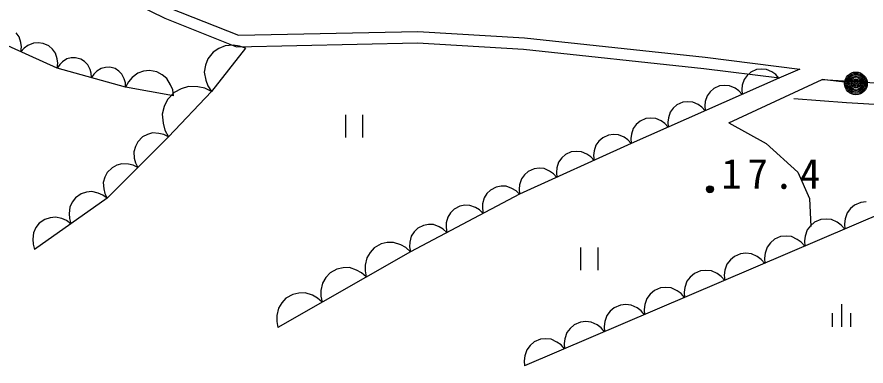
# Model space of a CAD drawing. Units: millimetres, scale not verified. Extents: x 40000 to 680000, y 20000 to 380000.
# Drawn here: x 176742 to 214052, y 244967 to 260286 of the extents above; entities that cross this region are included whole.
import ezdxf

# ---------------------------------------------------------------- set-up
doc = ezdxf.new("R2010")
doc.units = ezdxf.units.MM
doc.header["$LTSCALE"] = 1000
doc.layers.add('M-BGD', color=7, linetype='Continuous', lineweight=25)
doc.styles.add('ＭＳ ゴシック', font='')
doc.styles.get('ＭＳ ゴシック').set_extended_font_data('MS Gothic')

msp = doc.modelspace()

# ---------------------------------------------------------------- linework, layer by layer
at = {"layer": 'M-BGD'}
for p, q in [((179376, 262134), (183233, 260233)), ((183436, 260690), (186481, 259483)), ((183233, 260233), (186391, 258981)), ((178513, 258042), (175323, 259478)), ((176838, 259414), (176706, 259589)), ((176915, 259169), (176838, 259414)), ((186481, 259483), (194355, 259648)), ((194355, 259648), (199047, 259373)), ((199047, 259373), (206985, 258523)), ((176941, 258970), (176915, 259169)), ((176918, 258760), (176941, 258970)), ((177226, 259029), (177064, 258915)), ((177461, 259134), (177226, 259029)), ((177679, 259151), (177461, 259134)), ((177894, 259127), (177679, 259151)), ((178141, 259015), (177894, 259127)), ((178301, 258871), (178141, 259015)), ((185887, 259024), (185608, 258905)), ((186241, 259044), (185887, 259024)), ((186515, 259012), (186241, 259044)), ((186391, 258981), (194346, 259147)), ((186789, 258911), (186515, 259012)), ((194346, 259147), (199006, 258875)), ((177064, 258915), (176918, 258760)), ((178434, 258697), (178301, 258871)), ((178510, 258451), (178434, 258697)), ((185362, 258738), (185130, 258445)), ((186789, 258911), (185294, 257016)), ((185608, 258905), (185362, 258738)), ((199006, 258875), (206927, 258026)), ((178536, 258252), (178510, 258451)), ((178513, 258042), (178536, 258252)), ((178621, 258198), (178513, 258042)), ((178748, 258320), (178621, 258198)), ((178940, 258445), (178748, 258320)), ((179130, 258489), (178940, 258445)), ((179321, 258497), (179130, 258489)), ((179554, 258432), (179321, 258497)), ((179714, 258327), (179554, 258432)), ((179854, 258192), (179714, 258327)), ((179955, 257986), (179854, 258192)), ((185130, 258445), (185025, 258166)), ((206985, 258523), (211140, 258003)), ((181513, 257212), (178513, 258042)), ((180005, 257815), (179955, 257986)), ((180013, 257627), (180005, 257815)), ((180248, 257905), (180121, 257783)), ((180439, 258030), (180248, 257905)), ((180629, 258074), (180439, 258030)), ((180821, 258082), (180629, 258074)), ((181053, 258018), (180821, 258082)), ((181214, 257913), (181053, 258018)), ((181354, 257777), (181214, 257913)), ((182047, 257817), (181800, 257623)), ((182302, 257901), (182047, 257817)), ((182563, 257935), (182302, 257901)), ((182890, 257876), (182563, 257935)), ((183123, 257752), (182890, 257876)), ((185025, 258166), (184974, 257868)), ((184974, 257868), (185037, 257519)), ((206927, 258026), (210252, 257611)), ((208990, 257867), (208826, 257722)), ((209241, 257979), (208990, 257867)), ((209459, 258002), (209241, 257979)), ((209680, 257984), (209459, 258002)), ((209918, 257875), (209680, 257984)), ((210085, 257760), (209918, 257875)), ((211140, 258003), (210228, 257600)), ((180121, 257783), (180013, 257627)), ((181455, 257572), (181354, 257777)), ((181504, 257400), (181455, 257572)), ((181641, 257439), (181513, 257212)), ((181800, 257623), (181641, 257439)), ((183332, 257583), (183123, 257752)), ((183495, 257314), (183332, 257583)), ((185037, 257519), (185136, 257264)), ((210228, 257600), (203738, 254730)), ((208029, 255642), (212118, 257541)), ((208691, 257546), (208611, 257297)), ((208826, 257722), (208691, 257546)), ((210228, 257600), (210085, 257760)), ((213112, 257426), (212118, 257541)), ((212118, 257541), (214683, 257382)), ((181513, 257212), (181504, 257400)), ((183619, 256830), (181513, 257212)), ((183584, 257086), (183495, 257314)), ((183619, 256830), (183584, 257086)), ((183953, 257133), (183656, 256969)), ((184281, 257238), (183953, 257133)), ((184685, 257224), (184281, 257238)), ((184993, 257159), (184685, 257224)), ((185294, 257016), (184993, 257159)), ((185136, 257264), (185294, 257016)), ((207367, 257150), (207203, 257005)), ((207619, 257261), (207367, 257150)), ((207836, 257284), (207619, 257261)), ((208058, 257266), (207836, 257284)), ((208295, 257158), (208058, 257266)), ((208462, 257042), (208295, 257158)), ((208611, 257297), (208588, 257098)), ((208588, 257098), (208606, 256883)), ((183656, 256969), (183362, 256660)), ((185294, 257016), (183399, 255022)), ((207068, 256828), (206989, 256580)), ((207203, 257005), (207068, 256828)), ((208606, 256883), (208462, 257042)), ((210875, 256715), (213201, 256530)), ((183214, 256355), (183125, 256022)), ((183362, 256660), (183214, 256355)), ((205744, 256432), (205581, 256287)), ((205996, 256544), (205744, 256432)), ((206214, 256567), (205996, 256544)), ((206435, 256549), (206214, 256567)), ((206672, 256440), (206435, 256549)), ((206840, 256325), (206672, 256440)), ((206983, 256165), (206840, 256325)), ((206989, 256580), (206965, 256380)), ((206965, 256380), (206983, 256165)), ((213201, 256530), (215528, 256404)), ((183125, 256022), (183160, 255619)), ((191177, 255998), (191177, 254998)), ((191944, 254998), (191944, 255998)), ((205445, 256111), (205366, 255862)), ((205581, 256287), (205445, 256111)), ((183160, 255619), (183245, 255320)), ((204122, 255715), (203958, 255570)), ((204373, 255826), (204122, 255715)), ((204591, 255850), (204373, 255826)), ((204812, 255831), (204591, 255850)), ((205050, 255723), (204812, 255831)), ((205217, 255607), (205050, 255723)), ((205360, 255448), (205217, 255607)), ((205366, 255862), (205343, 255663)), ((205343, 255663), (205360, 255448)), ((208029, 255642), (209665, 254730)), ((183245, 255320), (183399, 255022)), ((203823, 255393), (203743, 255145)), ((203958, 255570), (203823, 255393)), ((183399, 255022), (180707, 252330)), ((182265, 255019), (182056, 254810)), ((182474, 255126), (182265, 255019)), ((182702, 255194), (182474, 255126)), ((182982, 255177), (182702, 255194)), ((183194, 255126), (182982, 255177)), ((183399, 255022), (183194, 255126)), ((202317, 254840), (202181, 254661)), ((202481, 254989), (202317, 254840)), ((202735, 255104), (202481, 254989)), ((202955, 255130), (202735, 255104)), ((203179, 255113), (202955, 255130)), ((203420, 255006), (203179, 255113)), ((203591, 254891), (203420, 255006)), ((203738, 254730), (203591, 254891)), ((203743, 255145), (203720, 254946)), ((203720, 254946), (203738, 254730)), ((181949, 254601), (181881, 254372)), ((182056, 254810), (181949, 254601)), ((203738, 254730), (198829, 252504)), ((202181, 254661), (202103, 254408)), ((209665, 254730), (211060, 253470)), ((181881, 254372), (181898, 254093)), ((181898, 254093), (181952, 253884)), ((200681, 254098), (200545, 253918)), ((200845, 254247), (200681, 254098)), ((201099, 254362), (200845, 254247)), ((201319, 254388), (201099, 254362)), ((201543, 254371), (201319, 254388)), ((201784, 254263), (201543, 254371)), ((201955, 254149), (201784, 254263)), ((202101, 253988), (201955, 254149)), ((202103, 254408), (202082, 254206)), ((202082, 254206), (202101, 253988)), ((181127, 253780), (180919, 253672)), ((181356, 253847), (181127, 253780)), ((181636, 253831), (181356, 253847)), ((181848, 253780), (181636, 253831)), ((182053, 253676), (181848, 253780)), ((181952, 253884), (182053, 253676)), ((200545, 253918), (200467, 253666)), ((180710, 253464), (180602, 253255)), ((180919, 253672), (180710, 253464)), ((199045, 253356), (198909, 253176)), ((199209, 253505), (199045, 253356)), ((199463, 253620), (199209, 253505)), ((199683, 253646), (199463, 253620)), ((199907, 253629), (199683, 253646)), ((200148, 253521), (199907, 253629)), ((200319, 253406), (200148, 253521)), ((200465, 253246), (200319, 253406)), ((200467, 253666), (200446, 253464)), ((200446, 253464), (200465, 253246)), ((211060, 253470), (211569, 252316)), ((180602, 253255), (180535, 253026)), ((180535, 253026), (180552, 252747)), ((198909, 253176), (198831, 252924)), ((179791, 252598), (179562, 252526)), ((180034, 252625), (179791, 252598)), ((180313, 252559), (180034, 252625)), ((180552, 252747), (180606, 252538)), ((197552, 252691), (197396, 252532)), ((197800, 252821), (197552, 252691)), ((198020, 252860), (197800, 252821)), ((198246, 252856), (198020, 252860)), ((198495, 252762), (198246, 252856)), ((198673, 252657), (198495, 252762)), ((198829, 252504), (198673, 252657)), ((198831, 252924), (198809, 252722)), ((198809, 252722), (198829, 252504)), ((180707, 252330), (177516, 250086)), ((179314, 252352), (179169, 252160)), ((179562, 252526), (179314, 252352)), ((180518, 252471), (180313, 252559)), ((180707, 252330), (180518, 252471)), ((180606, 252538), (180707, 252330)), ((198829, 252504), (194028, 249983)), ((197270, 252344), (197206, 252086)), ((197396, 252532), (197270, 252344)), ((216638, 252477), (199044, 244967)), ((211569, 252316), (211623, 251083)), ((179061, 251941), (179029, 251656)), ((179169, 252160), (179061, 251941)), ((195952, 251851), (195795, 251692)), ((196200, 251981), (195952, 251851)), ((196419, 252020), (196200, 251981)), ((196646, 252016), (196419, 252020)), ((196894, 251922), (196646, 252016)), ((197072, 251816), (196894, 251922)), ((197206, 252086), (197196, 251881)), ((197196, 251881), (197229, 251664)), ((213369, 251877), (213220, 251689)), ((213547, 252032), (213369, 251877)), ((213820, 252148), (213547, 252032)), ((214055, 252170), (213820, 252148)), ((178196, 251476), (177966, 251404)), ((178438, 251504), (178196, 251476)), ((178717, 251438), (178438, 251504)), ((179029, 251656), (179046, 251436)), ((195670, 251503), (195606, 251245)), ((195795, 251692), (195670, 251503)), ((197229, 251664), (197072, 251816)), ((213220, 251689), (213132, 251422)), ((177719, 251230), (177573, 251039)), ((177966, 251404), (177719, 251230)), ((178923, 251349), (178717, 251438)), ((179111, 251208), (178923, 251349)), ((179046, 251436), (179111, 251208)), ((194600, 251140), (194352, 251010)), ((194819, 251179), (194600, 251140)), ((195046, 251176), (194819, 251179)), ((195294, 251081), (195046, 251176)), ((195606, 251245), (195596, 251041)), ((211609, 251126), (211461, 250938)), ((211788, 251281), (211609, 251126)), ((212061, 251397), (211788, 251281)), ((212296, 251419), (212061, 251397)), ((212534, 251396), (212296, 251419)), ((212788, 251276), (212534, 251396)), ((212967, 251150), (212788, 251276)), ((213120, 250975), (212967, 251150)), ((213132, 251422), (213104, 251208)), ((213104, 251208), (213120, 250975)), ((177465, 250819), (177433, 250535)), ((177573, 251039), (177465, 250819)), ((194195, 250851), (194069, 250663)), ((194352, 251010), (194195, 250851)), ((195472, 250976), (195294, 251081)), ((195629, 250823), (195472, 250976)), ((195596, 251041), (195629, 250823)), ((211461, 250938), (211372, 250671)), ((177433, 250535), (177451, 250314)), ((193013, 250387), (192743, 250329)), ((193293, 250392), (193013, 250387)), ((193604, 250287), (193293, 250392)), ((194006, 250405), (193996, 250201)), ((194069, 250663), (194006, 250405)), ((209850, 250375), (209702, 250187)), ((210029, 250530), (209850, 250375)), ((210301, 250646), (210029, 250530)), ((210536, 250668), (210301, 250646)), ((210775, 250645), (210536, 250668)), ((211029, 250525), (210775, 250645)), ((211208, 250399), (211029, 250525)), ((211360, 250224), (211208, 250399)), ((211372, 250671), (211344, 250457)), ((211344, 250457), (211360, 250224)), ((177451, 250314), (177516, 250086)), ((194028, 249983), (188208, 246657)), ((192442, 250158), (192256, 249955)), ((192743, 250329), (192442, 250158)), ((193828, 250164), (193604, 250287)), ((194028, 249983), (193828, 250164)), ((193996, 250201), (194028, 249983)), ((201512, 250170), (201512, 249170)), ((202280, 249170), (202280, 250170)), ((209702, 250187), (209613, 249920)), ((192109, 249716), (192042, 249395)), ((192256, 249955), (192109, 249716)), ((208091, 249624), (207942, 249436)), ((208269, 249779), (208091, 249624)), ((208542, 249895), (208269, 249779)), ((208777, 249917), (208542, 249895)), ((209015, 249894), (208777, 249917)), ((209269, 249774), (209015, 249894)), ((209448, 249648), (209269, 249774)), ((209601, 249473), (209448, 249648)), ((209613, 249920), (209585, 249706)), ((209585, 249706), (209601, 249473)), ((191073, 249278), (190803, 249221)), ((191352, 249284), (191073, 249278)), ((191664, 249178), (191352, 249284)), ((192042, 249395), (192038, 249142)), ((207942, 249436), (207853, 249169)), ((190502, 249049), (190316, 248846)), ((190803, 249221), (190502, 249049)), ((191888, 249056), (191664, 249178)), ((192088, 248874), (191888, 249056)), ((192038, 249142), (192088, 248874)), ((206331, 248873), (206183, 248685)), ((206510, 249028), (206331, 248873)), ((206782, 249144), (206510, 249028)), ((207017, 249166), (206782, 249144)), ((207256, 249143), (207017, 249166)), ((207510, 249023), (207256, 249143)), ((207689, 248897), (207510, 249023)), ((207841, 248722), (207689, 248897)), ((207853, 249169), (207825, 248955)), ((207825, 248955), (207841, 248722)), ((190169, 248608), (190102, 248286)), ((190316, 248846), (190169, 248608)), ((206183, 248685), (206094, 248418)), ((188863, 248112), (188562, 247940)), ((189132, 248170), (188863, 248112)), ((189412, 248175), (189132, 248170)), ((189723, 248070), (189412, 248175)), ((190102, 248286), (190098, 248033)), ((204572, 248122), (204423, 247934)), ((204750, 248277), (204572, 248122)), ((205023, 248393), (204750, 248277)), ((205258, 248415), (205023, 248393)), ((205496, 248392), (205258, 248415)), ((205751, 248272), (205496, 248392)), ((205929, 248146), (205751, 248272)), ((206082, 247971), (205929, 248146)), ((206094, 248418), (206066, 248204)), ((206066, 248204), (206082, 247971)), ((188376, 247737), (188229, 247499)), ((188562, 247940), (188376, 247737)), ((189948, 247947), (189723, 248070)), ((190148, 247766), (189948, 247947)), ((190098, 248033), (190148, 247766)), ((204423, 247934), (204334, 247667)), ((188229, 247499), (188162, 247177)), ((202812, 247371), (202664, 247183)), ((202991, 247526), (202812, 247371)), ((203263, 247642), (202991, 247526)), ((203498, 247664), (203263, 247642)), ((203737, 247641), (203498, 247664)), ((203991, 247521), (203737, 247641)), ((204170, 247395), (203991, 247521)), ((204322, 247220), (204170, 247395)), ((204334, 247667), (204306, 247453)), ((204306, 247453), (204322, 247220)), ((212968, 247681), (212968, 246681)), ((188162, 247177), (188158, 246925)), ((202664, 247183), (202575, 246917)), ((212568, 247284), (212568, 246684)), ((213368, 247284), (213368, 246684)), ((188158, 246925), (188208, 246657)), ((201053, 246620), (200904, 246432)), ((201231, 246775), (201053, 246620)), ((201504, 246891), (201231, 246775)), ((201739, 246913), (201504, 246891)), ((201977, 246890), (201739, 246913)), ((202232, 246770), (201977, 246890)), ((202410, 246644), (202232, 246770)), ((202563, 246469), (202410, 246644)), ((202575, 246917), (202547, 246702)), ((202547, 246702), (202563, 246469)), ((200904, 246432), (200815, 246166)), ((199472, 246024), (199293, 245869)), ((199745, 246140), (199472, 246024)), ((199979, 246162), (199745, 246140)), ((200218, 246139), (199979, 246162)), ((200472, 246019), (200218, 246139)), ((200651, 245893), (200472, 246019)), ((200803, 245718), (200651, 245893)), ((200815, 246166), (200787, 245951)), ((200787, 245951), (200803, 245718)), ((199145, 245681), (199056, 245415)), ((199293, 245869), (199145, 245681)), ((199056, 245415), (199028, 245200)), ((199028, 245200), (199044, 244967))]:
    msp.add_line(p, q, dxfattribs=at)
for centre, radius in [((213609, 257369), 498), ((213609, 257369), 440), ((213609, 257369), 382), ((213609, 257369), 322), ((213609, 257369), 265), ((213609, 257369), 195), ((213609, 257369), 135), ((213609, 257369), 77.5), ((213609, 257369), 15), ((207195, 252722), 150), ((207195, 252722), 131), ((207195, 252722), 112), ((207195, 252722), 93.8), ((207195, 252722), 75), ((207195, 252722), 56.3), ((207195, 252722), 37.5), ((207195, 252722), 18.8)]:
    msp.add_circle(centre, radius, dxfattribs=at)

# ---------------------------------------------------------------- texts
at = {"layer": 'M-BGD', "insert": (207695, 252723), "char_height": 1320, "attachment_point": 7, "style": 'ＭＳ ゴシック'}
msp.add_mtext('\\T1.28;17.4', dxfattribs=at)

doc.saveas('drawing.dxf')
